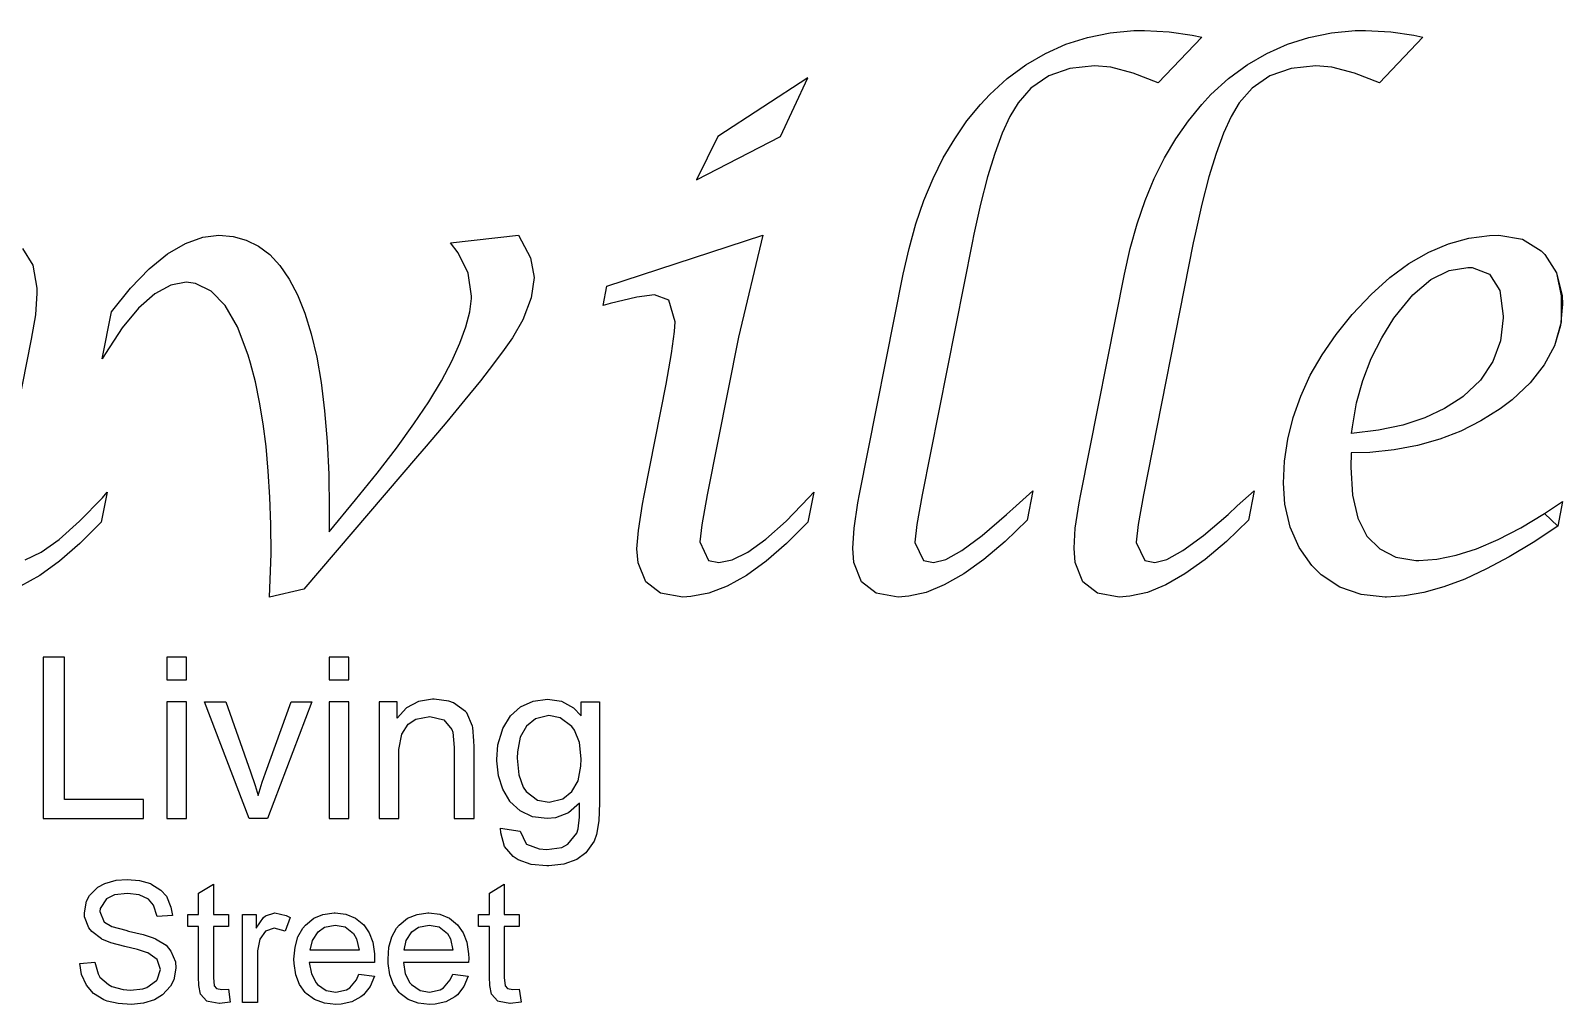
# Model space of a CAD drawing. Header units: metres. Extents: x 91.9 to 178.4, y -129.4 to -96.7.
# Drawn here: x 140.43 to 178.43, y -129.42 to -105.28 of the extents above; entities that cross this region are included whole.
import ezdxf

# ---------------------------------------------------------------- set-up
doc = ezdxf.new("R2010")
doc.units = ezdxf.units.M

msp = doc.modelspace()

# ---------------------------------------------------------------- linework, layer by layer
at = {"color": 7}
for points in [[(163.577, -118.749), (163.095, -119.021), (162.641, -119.211), (162.214, -119.306), (161.949, -119.326), (161.407, -119.231), (161.04, -118.946), (160.85, -118.471), (160.823, -118.112), (160.857, -117.617), (160.952, -116.986), (160.993, -116.776), (162.071, -111.323), (162.22, -110.679), (162.39, -110.069), (162.587, -109.492), (162.817, -108.943), (163.068, -108.434), (163.353, -107.96), (163.658, -107.519), (163.997, -107.112), (164.221, -106.868), (164.655, -106.468), (165.116, -106.128), (165.605, -105.844), (166.113, -105.62), (166.649, -105.45), (167.212, -105.335), (167.795, -105.281), (168.06, -105.281), (168.677, -105.308), (169.246, -105.389), (169.484, -105.444), (168.399, -106.576), (167.781, -106.332), (167.225, -106.19), (166.818, -106.156), (166.208, -106.217), (165.686, -106.4), (165.245, -106.705), (164.926, -107.071), (164.723, -107.41), (164.533, -107.824), (164.35, -108.326), (164.167, -108.909), (163.997, -109.58), (163.828, -110.326), (163.787, -110.543), (162.546, -116.789), (162.41, -117.529), (162.363, -117.963), (162.363, -117.97), (162.58, -118.417), (162.831, -118.471), (163.129, -118.397), (163.529, -118.173), (164.031, -117.8), (164.641, -117.278), (164.879, -117.061), (165.293, -116.695), (165.15, -117.42), (164.601, -117.949), (164.079, -118.397), (163.577, -118.749)], [(169.063, -118.749), (168.589, -119.021), (168.134, -119.211), (167.7, -119.306), (167.436, -119.326), (166.893, -119.231), (166.534, -118.946), (166.344, -118.471), (166.317, -118.112), (166.344, -117.617), (166.439, -116.986), (166.479, -116.776), (167.564, -111.323), (167.707, -110.679), (167.876, -110.069), (168.08, -109.492), (168.304, -108.943), (168.561, -108.434), (168.839, -107.96), (169.151, -107.519), (169.484, -107.112), (169.708, -106.868), (170.148, -106.468), (170.609, -106.128), (171.098, -105.844), (171.606, -105.62), (172.142, -105.45), (172.698, -105.335), (173.288, -105.281), (173.546, -105.281), (174.17, -105.308), (174.74, -105.389), (174.97, -105.444), (173.892, -106.576), (173.268, -106.332), (172.712, -106.19), (172.312, -106.156), (171.701, -106.217), (171.172, -106.4), (170.732, -106.705), (170.413, -107.071), (170.216, -107.41), (170.019, -107.824), (169.836, -108.326), (169.66, -108.909), (169.484, -109.58), (169.321, -110.326), (169.273, -110.543), (168.039, -116.789), (167.904, -117.529), (167.856, -117.963), (167.856, -117.97), (168.066, -118.417), (168.317, -118.471), (168.616, -118.397), (169.016, -118.173), (169.524, -117.8), (170.135, -117.278), (170.365, -117.061), (170.786, -116.695), (170.643, -117.42), (170.094, -117.949), (169.565, -118.397), (169.063, -118.749)], [(159.711, -106.447), (157.48, -107.905), (156.951, -108.977), (159.033, -107.905)], [(147.836, -117.705), (148.487, -116.918), (149.023, -116.254), (149.504, -115.63), (149.932, -115.033), (150.305, -114.484), (150.617, -113.961), (150.874, -113.48), (151.078, -113.032), (151.227, -112.625), (151.322, -112.252), (151.363, -111.92), (151.363, -111.866), (151.281, -111.296), (151.03, -110.788), (150.841, -110.543), (152.529, -110.354), (152.828, -110.916), (152.916, -111.405), (152.848, -111.907), (152.638, -112.449), (152.38, -112.897), (152.177, -113.188), (151.912, -113.541), (151.587, -113.961), (151.2, -114.436), (150.752, -114.979), (150.237, -115.582), (150.027, -115.833), (147.205, -119.129), (146.351, -119.326), (146.392, -118.248), (146.385, -117.529), (146.365, -116.851), (146.324, -116.206), (146.27, -115.596), (146.195, -115.026), (146.107, -114.49), (146.005, -113.989), (145.883, -113.527), (145.822, -113.324), (145.557, -112.625), (145.252, -112.096), (144.906, -111.737), (144.52, -111.554), (144.282, -111.52), (143.903, -111.595), (143.509, -111.805), (143.102, -112.158), (142.696, -112.653), (142.282, -113.283), (142.2, -113.419), (142.431, -112.252), (142.906, -111.662), (143.367, -111.188), (143.821, -110.815), (144.269, -110.557), (144.703, -110.401), (145.096, -110.354), (145.449, -110.381), (145.774, -110.476), (146.08, -110.625), (146.358, -110.835), (146.609, -111.106), (146.839, -111.439), (147.049, -111.832), (147.233, -112.286), (147.389, -112.802), (147.524, -113.378), (147.633, -114.009), (147.721, -114.707), (147.782, -115.467), (147.823, -116.281), (147.836, -117.156), (147.836, -117.271), (147.836, -117.705)], [(155.5, -118.478), (155.466, -118.132), (155.506, -117.678), (155.608, -117.02), (155.649, -116.803), (156.198, -114.05), (156.327, -113.283), (156.402, -112.741), (156.415, -112.497), (156.259, -111.961), (155.907, -111.832), (155.466, -111.886), (154.808, -112.049), (154.632, -112.096), (154.726, -111.615), (158.592, -110.354), (157.989, -112.883), (157.215, -116.789), (157.08, -117.535), (157.032, -117.956), (157.032, -117.956), (157.243, -118.417), (157.5, -118.471), (157.833, -118.404), (158.219, -118.214), (158.667, -117.888), (159.175, -117.441), (159.738, -116.857), (159.854, -116.728), (159.711, -117.468), (159.182, -117.997), (158.673, -118.437), (158.185, -118.79), (157.71, -119.055), (157.249, -119.231), (156.808, -119.312), (156.605, -119.326), (156.056, -119.231), (155.689, -118.946), (155.5, -118.478)], [(172.217, -118.539), (171.898, -118.098), (171.674, -117.59), (171.545, -117.02), (171.511, -116.505), (171.539, -115.955), (171.62, -115.413), (171.749, -114.877), (171.939, -114.348), (172.176, -113.826), (172.468, -113.317), (172.814, -112.815), (173.214, -112.32), (173.22, -112.314), (173.682, -111.825), (174.15, -111.405), (174.624, -111.052), (175.113, -110.774), (175.608, -110.564), (176.11, -110.428), (176.618, -110.36), (176.856, -110.354), (177.439, -110.449), (177.907, -110.74), (177.995, -110.828), (178.286, -111.289), (178.422, -111.852), (178.429, -112.063), (178.381, -112.592), (178.232, -113.093), (177.981, -113.568), (177.629, -114.016), (177.181, -114.436), (176.883, -114.66), (176.408, -114.958), (175.913, -115.209), (175.391, -115.413), (174.835, -115.569), (174.258, -115.677), (173.655, -115.738), (173.187, -115.752), (173.18, -116.105), (173.22, -116.796), (173.356, -117.366), (173.58, -117.814), (173.899, -118.132), (174.299, -118.336), (174.794, -118.417), (174.868, -118.417), (175.316, -118.383), (175.798, -118.288), (176.299, -118.126), (176.835, -117.902), (177.398, -117.61), (177.988, -117.257), (178.429, -116.959), (178.314, -117.569), (177.703, -117.976), (177.113, -118.329), (176.55, -118.627), (176.008, -118.878), (175.486, -119.068), (174.991, -119.211), (174.516, -119.292), (174.068, -119.326), (174.034, -119.326), (173.438, -119.265), (172.909, -119.082), (172.447, -118.77), (172.217, -118.539)], [(176.082, -111.154), (176.191, -111.154), (176.618, -111.323), (176.876, -111.723), (176.964, -112.361), (176.964, -112.402), (176.896, -112.971), (176.706, -113.487), (176.394, -113.948), (175.967, -114.355), (175.933, -114.375), (175.506, -114.653), (175.018, -114.884), (174.475, -115.06), (173.865, -115.189), (173.2, -115.27), (173.22, -115.101), (173.322, -114.511), (173.478, -113.955), (173.688, -113.412), (173.946, -112.897), (174.251, -112.408), (174.278, -112.368), (174.719, -111.832), (175.167, -111.452), (175.621, -111.228), (176.082, -111.154)], [(141.265, -120.818), (140.736, -120.818), (140.736, -124.819), (143.231, -124.819), (143.231, -124.344), (141.265, -124.344)], [(144.296, -120.818), (143.808, -120.818), (143.808, -121.381), (144.296, -121.381)], [(148.324, -120.818), (147.836, -120.818), (147.836, -121.381), (148.324, -121.381)], [(144.296, -121.923), (143.808, -121.923), (143.808, -124.819), (144.296, -124.819)], [(145.849, -124.819), (144.744, -121.923), (145.266, -121.923), (145.883, -123.659), (145.998, -123.999), (146.073, -124.243), (146.175, -123.917), (146.256, -123.687), (146.893, -121.923), (147.402, -121.923), (146.303, -124.819), (145.849, -124.819)], [(148.324, -121.923), (147.836, -121.923), (147.836, -124.819), (148.324, -124.819)], [(151.247, -122.195), (151.214, -122.161), (150.922, -121.95), (150.8, -121.903), (150.44, -121.856), (150.4, -121.856), (150.047, -121.917), (149.749, -122.073), (149.518, -122.33), (149.518, -121.923), (149.077, -121.923), (149.077, -124.819), (149.566, -124.819), (149.566, -123.239), (149.566, -123.103), (149.64, -122.724), (149.796, -122.479), (149.986, -122.357), (150.332, -122.283), (150.678, -122.371), (150.881, -122.608), (150.902, -122.676), (150.935, -123.056), (150.935, -124.819), (151.431, -124.819), (151.431, -123.036), (151.424, -122.886), (151.397, -122.561), (151.39, -122.527), (151.247, -122.195)], [(153.234, -125.586), (153.607, -125.531), (153.757, -125.45), (153.974, -125.179), (154.008, -125.07), (154.042, -124.785), (154.042, -124.439), (153.77, -124.677), (153.452, -124.799), (153.241, -124.819), (152.875, -124.772), (152.57, -124.629), (152.319, -124.392), (152.319, -124.385), (152.143, -124.087), (152.034, -123.754), (151.993, -123.388), (151.993, -123.354), (152.021, -122.988), (152.122, -122.642), (152.143, -122.588), (152.333, -122.269), (152.577, -122.045), (152.895, -121.903), (153.248, -121.856), (153.594, -121.91), (153.892, -122.073), (154.089, -122.269), (154.089, -121.923), (154.543, -121.923), (154.543, -124.426), (154.523, -124.873), (154.469, -125.213), (154.408, -125.382), (154.198, -125.667), (153.974, -125.83), (153.655, -125.952), (153.282, -125.992), (153.234, -125.992), (152.848, -125.959), (152.522, -125.843), (152.4, -125.762), (152.183, -125.511), (152.095, -125.172), (152.088, -125.057), (152.57, -125.131), (152.719, -125.443), (152.733, -125.45), (153.045, -125.572), (153.234, -125.586)], [(153.282, -122.262), (152.95, -122.344), (152.726, -122.527), (152.57, -122.798), (152.502, -123.164), (152.495, -123.32), (152.536, -123.734), (152.644, -124.039), (152.719, -124.148), (153.004, -124.358), (153.289, -124.412), (153.628, -124.331), (153.858, -124.148), (154.008, -123.883), (154.075, -123.517), (154.082, -123.334), (154.042, -122.934), (153.919, -122.629), (153.852, -122.534), (153.567, -122.317), (153.282, -122.262)], [(142.906, -129.071), (143.211, -129.037), (143.306, -129.004), (143.55, -128.834), (143.564, -128.814), (143.652, -128.563), (143.57, -128.312), (143.333, -128.149), (143.299, -128.135), (143.082, -128.068), (142.763, -127.993), (142.417, -127.898), (142.194, -127.81), (142.187, -127.803), (141.943, -127.62), (141.868, -127.525), (141.766, -127.254), (141.76, -127.152), (141.814, -126.867), (141.889, -126.725), (142.092, -126.521), (142.268, -126.426), (142.546, -126.345), (142.818, -126.325), (143.13, -126.352), (143.401, -126.426), (143.408, -126.433), (143.659, -126.589), (143.794, -126.745), (143.909, -127.016), (143.943, -127.22), (143.564, -127.247), (143.475, -126.962), (143.353, -126.82), (143.116, -126.705), (142.831, -126.677), (142.506, -126.711), (142.309, -126.806), (142.153, -127.044), (142.146, -127.125), (142.255, -127.383), (142.262, -127.389), (142.445, -127.491), (142.79, -127.586), (142.858, -127.606), (143.218, -127.695), (143.469, -127.776), (143.523, -127.796), (143.787, -127.959), (143.909, -128.102), (144.018, -128.366), (144.032, -128.529), (143.977, -128.814), (143.896, -128.976), (143.699, -129.187), (143.503, -129.309), (143.231, -129.397), (142.926, -129.424), (142.601, -129.404), (142.323, -129.343), (142.241, -129.309), (141.99, -129.153), (141.814, -128.949), (141.692, -128.685), (141.644, -128.414), (142.017, -128.38), (142.099, -128.671), (142.146, -128.746), (142.356, -128.936), (142.445, -128.983), (142.723, -129.058), (142.906, -129.071)], [(144.642, -129.173), (144.601, -128.956), (144.594, -128.739), (144.594, -127.491), (144.323, -127.491), (144.323, -127.2), (144.594, -127.2), (144.594, -126.664), (144.961, -126.44), (144.961, -127.2), (145.334, -127.2), (145.334, -127.491), (144.961, -127.491), (144.961, -128.759), (144.981, -128.963), (145.042, -129.031), (145.171, -129.058), (145.334, -129.044), (145.381, -129.37), (145.11, -129.404), (145.103, -129.404), (144.832, -129.356), (144.798, -129.343), (144.642, -129.173)], [(151.858, -129.173), (151.817, -128.956), (151.81, -128.739), (151.81, -127.491), (151.539, -127.491), (151.539, -127.2), (151.81, -127.2), (151.81, -126.664), (152.177, -126.44), (152.177, -127.2), (152.55, -127.2), (152.55, -127.491), (152.177, -127.491), (152.177, -128.759), (152.197, -128.963), (152.258, -129.031), (152.387, -129.058), (152.55, -129.044), (152.597, -129.37), (152.326, -129.404), (152.319, -129.404), (152.048, -129.356), (152.014, -129.343), (151.858, -129.173)], [(146.019, -127.532), (146.202, -127.267), (146.256, -127.227), (146.487, -127.152), (146.765, -127.22), (146.866, -127.274), (146.738, -127.613), (146.473, -127.532), (146.256, -127.606), (146.114, -127.81), (146.059, -128.095), (146.053, -128.237), (146.053, -129.377), (145.686, -129.377), (145.686, -127.2), (146.019, -127.2), (146.019, -127.532)], [(147.239, -129.132), (147.097, -128.936), (147.009, -128.692), (146.968, -128.414), (146.961, -128.305), (146.988, -128.007), (147.056, -127.749), (147.178, -127.539), (147.246, -127.457), (147.45, -127.288), (147.68, -127.193), (147.958, -127.152), (147.979, -127.152), (148.25, -127.186), (148.487, -127.288), (148.691, -127.451), (148.826, -127.647), (148.921, -127.885), (148.962, -128.169), (148.962, -128.285), (148.962, -128.386), (147.341, -128.386), (147.395, -128.671), (147.511, -128.888), (147.545, -128.929), (147.762, -129.078), (147.999, -129.119), (148.263, -129.065), (148.345, -129.017), (148.508, -128.82), (148.569, -128.678), (148.955, -128.725), (148.847, -128.983), (148.684, -129.187), (148.616, -129.241), (148.399, -129.363), (148.135, -129.417), (147.999, -129.424), (147.714, -129.397), (147.47, -129.302), (147.266, -129.153), (147.239, -129.132)], [(149.572, -129.132), (149.43, -128.936), (149.335, -128.692), (149.294, -128.414), (149.294, -128.305), (149.315, -128.007), (149.389, -127.749), (149.504, -127.539), (149.572, -127.457), (149.776, -127.288), (150.013, -127.193), (150.284, -127.152), (150.305, -127.152), (150.576, -127.186), (150.82, -127.288), (151.017, -127.451), (151.159, -127.647), (151.247, -127.885), (151.288, -128.169), (151.295, -128.285), (151.288, -128.386), (149.674, -128.386), (149.722, -128.671), (149.837, -128.888), (149.877, -128.929), (150.088, -129.078), (150.325, -129.119), (150.59, -129.065), (150.671, -129.017), (150.834, -128.82), (150.902, -128.678), (151.281, -128.725), (151.173, -128.983), (151.017, -129.187), (150.949, -129.241), (150.725, -129.363), (150.461, -129.417), (150.325, -129.424), (150.04, -129.397), (149.796, -129.302), (149.593, -129.153), (149.572, -129.132)], [(147.979, -127.457), (148.23, -127.505), (148.44, -127.668), (148.514, -127.796), (148.575, -128.081), (147.361, -128.081), (147.416, -127.837), (147.558, -127.627), (147.721, -127.512), (147.979, -127.457)], [(150.312, -127.457), (150.562, -127.505), (150.766, -127.668), (150.841, -127.796), (150.902, -128.081), (149.694, -128.081), (149.742, -127.837), (149.884, -127.627), (150.047, -127.512), (150.312, -127.457)]]:
    msp.add_lwpolyline(points, close=True, dxfattribs=at)
for points in [[(140.227, -110.679), (140.478, -111.093), (140.58, -111.669), (140.58, -111.791), (140.546, -112.327), (140.444, -112.931), (139.678, -116.789)], [(178.286, -111.289), (178.399, -111.857), (178.399, -112.511), (178.232, -113.093)], [(140.295, -118.404), (140.688, -118.214), (141.136, -117.895), (141.638, -117.441), (142.207, -116.864), (142.323, -116.728), (142.173, -117.468), (141.651, -117.997), (141.143, -118.437), (140.654, -118.79), (140.179, -119.055)], [(177.988, -117.257), (178.314, -117.569)]]:
    msp.add_lwpolyline(points, dxfattribs=at)

doc.saveas('drawing.dxf')
